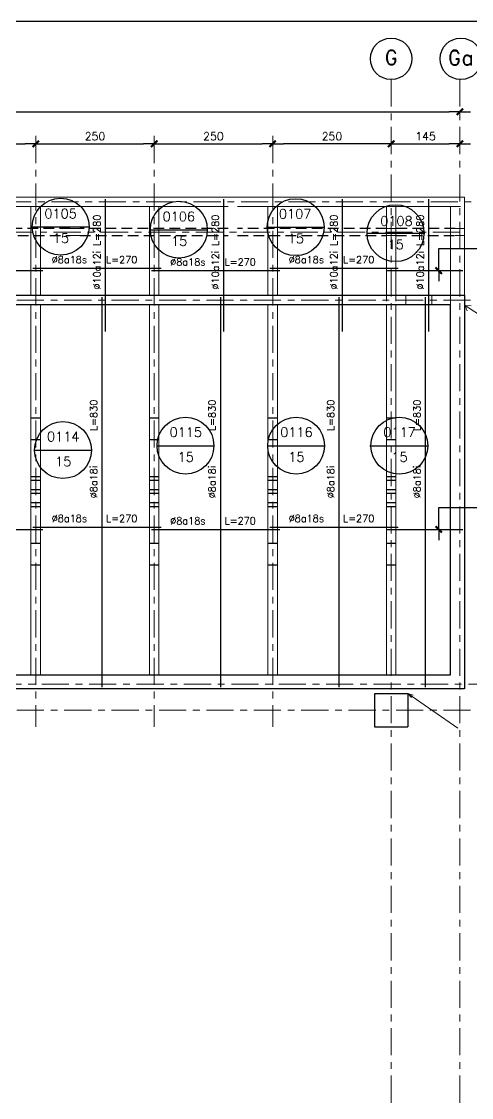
# Model space of a CAD drawing. Extents: x -4 to 6083, y -4 to 8618.
# Drawn here: x 3105 to 4055, y 6349 to 8618 of the extents above; entities that cross this region are included whole.
import ezdxf
from ezdxf.enums import TextEntityAlignment as Align
from ezdxf.xclip import XClip

# ---------------------------------------------------------------- set-up
doc = ezdxf.new("R2010")
doc.units = 0
doc.header["$LTSCALE"] = 45
doc.header["$MEASUREMENT"] = 0
doc.header["$XCLIPFRAME"] = 0
for name, pattern in [('2017_67-101$0$DASHED', [0.75, 0.5, -0.25]), ('2017_67-101$0$Grid Line', [2.2224999999999997, 1.27, -0.3175, 0.3175, -0.3175]), ('2017_67-101$0$RLE-PROYECCION', [0.7143800000000001, 0.4762500000000001, -0.23813])]:
    doc.linetypes.add(name, pattern=pattern)
doc.layers.get('0').update_dxf_attribs({"linetype": 'CONTINUOUS'})
for name, color, linetype, lineweight in [('2017_67-101$0$A-ANNO-TEXT', 2, 'CONTINUOUS', 9), ('2017_67-101$0$RLE-EJE', 3, 'CONTINUOUS', 25), ('2017_67-101$0$RLE-EJES', 1, '2017_67-101$0$Grid Line', 9), ('2017_67-101$0$RLE-MURO', 3, 'CONTINUOUS', 25), ('2017_67-101$0$RLE-PROYECCION', 2, '2017_67-101$0$RLE-PROYECCION', 15), ('2017_67-101$0$RLE-VIGA', 3, 'CONTINUOUS', 15)]:
    doc.layers.add(name, color=color, linetype=linetype, lineweight=lineweight)
for name, color, linetype in [('2017_67-101$0$RLA-COTAS', 2, 'CONTINUOUS'), ('2017_67-101$0$RLA-MURO INV DILATADO', 2, '2017_67-101$0$DASHED'), ('fe', 7, 'CONTINUOUS'), ('RLA-FORMATO', 7, 'CONTINUOUS'), ('RLA-LOSAS', 3, 'CONTINUOUS'), ('TEXTOS-SM', 3, 'CONTINUOUS')]:
    doc.layers.add(name, color=color, linetype=linetype)
doc.styles.add('2017_67-101$0$ROMAND', font='romand', dxfattribs={"height": 31.5})
doc.styles.add('2017_67-101$0$ROMANS', font='ROMANS.shx', dxfattribs={"height": 16.875})
doc.styles.add('ROMAND', font='romand', dxfattribs={"height": 31.5})
doc.styles.add('ROMANS', font='ROMANS.shx', dxfattribs={"height": 16.875})
doc.styles.add('ROMANS0', font='romans.shx')
doc.dimstyles.new('2017_67-101$0$ING-75', dxfattribs={"dimscale": 75, "dimtxt": 0.27, "dimasz": 0.3, "dimexe": 0, "dimexo": 0, "dimgap": 0.1, "dimtad": 1, "dimdec": 1, "dimzin": 12, "dimdsep": 46, "dimtxsty": '2017_67-101$0$ROMANS', "dimblk": '2017_67-101$0$TICK1', "dimblk1": '2017_67-101$0$TICK1', "dimblk2": '2017_67-101$0$TICK1', "dimcen": 0.09, "dimclrd": 2, "dimclre": 1, "dimclrt": 3, "dimadec": 0, "dimazin": 0, "dimtfac": 1, "dimtdec": 0, "dimtix": 1, "dimtmove": 2, "dimatfit": 3, "dimldrblk": '2017_67-101$0$TICK1', "dimfxl": 0, "dimfxlon": 1, "dimtolj": 1, "dimtzin": 0, "dimarcsym": 0})
doc.dimstyles.new('ING-75', dxfattribs={"dimscale": 75, "dimtxt": 0.27, "dimasz": 0.3, "dimexe": 0, "dimexo": 0, "dimgap": 0.1, "dimtad": 1, "dimdec": 1, "dimzin": 12, "dimdsep": 46, "dimtxsty": 'ROMANS', "dimblk": 'TICK1', "dimblk1": 'TICK1', "dimblk2": 'TICK1', "dimcen": 0.09, "dimclrd": 2, "dimclre": 1, "dimclrt": 3, "dimadec": 0, "dimazin": 0, "dimtfac": 1, "dimtdec": 0, "dimtix": 1, "dimtmove": 2, "dimatfit": 3, "dimldrblk": 'TICK1', "dimfxl": 0, "dimfxlon": 1, "dimtolj": 1, "dimtzin": 0, "dimarcsym": 0})

# ---------------------------------------------------------------- blocks, each defined once
blk = doc.blocks.new('2017_67-101$0$TICK1')
at = {"color": 2}
for points in [[(0, 0), (-1, 0)], [(1.818989403545856e-12, 0), (1.000000000001819, 0)]]:
    blk.add_lwpolyline(points, dxfattribs=at)
at = {"color": 2, "const_width": 0.2}
blk.add_lwpolyline([(-0.2999999999974534, -0.3000000000001819), (0.3000000000010914, 0.3000000000001819)], dxfattribs=at)
blk = doc.blocks.new('*D16')
at = {"layer": '2017_67-101$0$RLA-COTAS', "color": 2, "lineweight": -2, "transparency": 16777216}
blk.add_line((1058.822323512765, 8427.142715105285), (3183.822726903405, 8427.142715105285), dxfattribs=at)
at = {"layer": '2017_67-101$0$RLA-COTAS', "color": 2, "lineweight": -2, "transparency": 16777216, "xscale": 22.5, "yscale": 22.5, "zscale": 22.5, "rotation": 180}
blk.add_blockref('2017_67-101$0$TICK1', (1036.322323512765, 8427.142715105285), dxfattribs=at)
at = {"layer": '2017_67-101$0$RLA-COTAS', "color": 2, "lineweight": -2, "transparency": 16777216, "xscale": 22.5, "yscale": 22.5, "zscale": 22.5}
blk.add_blockref('2017_67-101$0$TICK1', (3206.322726903405, 8427.142715105285), dxfattribs=at)
at = {"layer": '2017_67-101$0$RLA-COTAS', "color": 3, "transparency": 16777216, "insert": (2121.322525208085, 8443.080215105285), "char_height": 16.875, "attachment_point": 5, "style": '2017_67-101$0$ROMANS'}
blk.add_mtext('\\A1;2170', dxfattribs=at)
blk = doc.blocks.new('*D23')
at = {"layer": '2017_67-101$0$RLA-COTAS', "color": 2, "lineweight": -2, "transparency": 16777216}
blk.add_line((2083.822726891139, 8359.642715105285), (2288.82272689114, 8359.642715105285), dxfattribs=at)
at = {"layer": '2017_67-101$0$RLA-COTAS', "color": 2, "lineweight": -2, "transparency": 16777216, "xscale": 22.5, "yscale": 22.5, "zscale": 22.5, "rotation": 180}
blk.add_blockref('2017_67-101$0$TICK1', (2061.322726891139, 8359.642715105285), dxfattribs=at)
at = {"layer": '2017_67-101$0$RLA-COTAS', "color": 2, "lineweight": -2, "transparency": 16777216, "xscale": 22.5, "yscale": 22.5, "zscale": 22.5}
blk.add_blockref('2017_67-101$0$TICK1', (2311.32272689114, 8359.642715105285), dxfattribs=at)
at = {"layer": '2017_67-101$0$RLA-COTAS', "color": 3, "transparency": 16777216, "insert": (2186.322726891139, 8375.580215105285), "char_height": 16.875, "attachment_point": 5, "style": '2017_67-101$0$ROMANS'}
blk.add_mtext('\\A1;250', dxfattribs=at)
blk = doc.blocks.new('*D24')
at = {"layer": '2017_67-101$0$RLA-COTAS', "color": 2, "lineweight": -2, "transparency": 16777216}
blk.add_line((2333.82272689114, 8359.642715105285), (2538.82272689114, 8359.642715105285), dxfattribs=at)
at = {"layer": '2017_67-101$0$RLA-COTAS', "color": 2, "lineweight": -2, "transparency": 16777216, "xscale": 22.5, "yscale": 22.5, "zscale": 22.5, "rotation": 180}
blk.add_blockref('2017_67-101$0$TICK1', (2311.32272689114, 8359.642715105285), dxfattribs=at)
at = {"layer": '2017_67-101$0$RLA-COTAS', "color": 2, "lineweight": -2, "transparency": 16777216, "xscale": 22.5, "yscale": 22.5, "zscale": 22.5}
blk.add_blockref('2017_67-101$0$TICK1', (2561.32272689114, 8359.642715105285), dxfattribs=at)
at = {"layer": '2017_67-101$0$RLA-COTAS', "color": 3, "transparency": 16777216, "insert": (2436.32272689114, 8375.580215105285), "char_height": 16.875, "attachment_point": 5, "style": '2017_67-101$0$ROMANS'}
blk.add_mtext('\\A1;250', dxfattribs=at)
blk = doc.blocks.new('*D25')
at = {"layer": '2017_67-101$0$RLA-COTAS', "color": 2, "lineweight": -2, "transparency": 16777216}
blk.add_line((2583.82272689114, 8359.642715105285), (2788.82272689114, 8359.642715105285), dxfattribs=at)
at = {"layer": '2017_67-101$0$RLA-COTAS', "color": 2, "lineweight": -2, "transparency": 16777216, "xscale": 22.5, "yscale": 22.5, "zscale": 22.5, "rotation": 180}
blk.add_blockref('2017_67-101$0$TICK1', (2561.32272689114, 8359.642715105285), dxfattribs=at)
at = {"layer": '2017_67-101$0$RLA-COTAS', "color": 2, "lineweight": -2, "transparency": 16777216, "xscale": 22.5, "yscale": 22.5, "zscale": 22.5}
blk.add_blockref('2017_67-101$0$TICK1', (2811.32272689114, 8359.642715105285), dxfattribs=at)
at = {"layer": '2017_67-101$0$RLA-COTAS', "color": 3, "transparency": 16777216, "insert": (2686.32272689114, 8375.580215105285), "char_height": 16.875, "attachment_point": 5, "style": '2017_67-101$0$ROMANS'}
blk.add_mtext('\\A1;250', dxfattribs=at)
blk = doc.blocks.new('*D26')
at = {"layer": '2017_67-101$0$RLA-COTAS', "color": 2, "lineweight": -2, "transparency": 16777216}
blk.add_line((3083.822726903404, 8359.642715105285), (3183.822726903405, 8359.642715105285), dxfattribs=at)
at = {"layer": '2017_67-101$0$RLA-COTAS', "color": 2, "lineweight": -2, "transparency": 16777216, "xscale": 22.5, "yscale": 22.5, "zscale": 22.5, "rotation": 180}
blk.add_blockref('2017_67-101$0$TICK1', (3061.322726903404, 8359.642715105285), dxfattribs=at)
at = {"layer": '2017_67-101$0$RLA-COTAS', "color": 2, "lineweight": -2, "transparency": 16777216, "xscale": 22.5, "yscale": 22.5, "zscale": 22.5}
blk.add_blockref('2017_67-101$0$TICK1', (3206.322726903405, 8359.642715105285), dxfattribs=at)
at = {"layer": '2017_67-101$0$RLA-COTAS', "color": 3, "transparency": 16777216, "insert": (3133.822726903404, 8375.580215105285), "char_height": 16.875, "attachment_point": 5, "style": '2017_67-101$0$ROMANS'}
blk.add_mtext('\\A1;145', dxfattribs=at)
blk = doc.blocks.new('*D118')
at = {"layer": '2017_67-101$0$RLA-COTAS', "color": 2, "lineweight": -2, "transparency": 16777216}
blk.add_line((3038.82272689114, 8359.642715105285), (2833.82272689114, 8359.642715105285), dxfattribs=at)
at = {"layer": '2017_67-101$0$RLA-COTAS', "color": 2, "lineweight": -2, "transparency": 16777216, "xscale": 22.5, "yscale": 22.5, "zscale": 22.5, "rotation": 180}
blk.add_blockref('2017_67-101$0$TICK1', (2811.32272689114, 8359.642715105285), dxfattribs=at)
at = {"layer": '2017_67-101$0$RLA-COTAS', "color": 2, "lineweight": -2, "transparency": 16777216, "xscale": 22.5, "yscale": 22.5, "zscale": 22.5}
blk.add_blockref('2017_67-101$0$TICK1', (3061.32272689114, 8359.642715105285), dxfattribs=at)
at = {"layer": '2017_67-101$0$RLA-COTAS', "color": 3, "transparency": 16777216, "insert": (2936.32272689114, 8375.580215105285), "char_height": 16.875, "attachment_point": 5, "style": '2017_67-101$0$ROMANS'}
blk.add_mtext('\\A1;250', dxfattribs=at)
blk = doc.blocks.new('TICK1')
at = {"color": 2}
for points in [[(0, 0), (-1, 0)], [(1.818989403545856e-12, 0), (1.000000000001819, 0)]]:
    blk.add_lwpolyline(points, dxfattribs=at)
at = {"color": 2, "const_width": 0.2}
blk.add_lwpolyline([(-0.2999999999974534, -0.3000000000001819), (0.3000000000010914, 0.3000000000001819)], dxfattribs=at)
blk = doc.blocks.new('2017_67-101')
at = {"layer": '2017_67-101$0$A-ANNO-TEXT'}
for p, q in [((3217.53862792476, 8018.543243568814), (3230.326746623553, 8018.276740250589)), ((3217.53862792476, 8018.543243568814), (3221.334535326427, 8007.532323277294)), ((3217.53862792476, 8018.543243568814), (3308.88561938098, 7958.895228193315)), ((3096.540938024121, 7200.723768991576), (3107.496121295823, 7196.769880000764)), ((3096.540938024121, 7200.723768991576), (3104.051460545124, 7191.822009045938)), ((3096.540938024121, 7200.723768991576), (3201.660495010686, 7127.540532122918))]:
    blk.add_line(p, q, dxfattribs=at)
at = {"layer": '2017_67-101$0$RLA-MURO INV DILATADO'}
for p, q in [((2384.322726891138, 8181.09645467768), (2071.322726891138, 8181.09645467768)), ((2717.322726891138, 8181.09645467768), (2404.322726891138, 8181.09645467768)), ((3051.322726903403, 8181.096454677678), (2737.322726891138, 8181.09645467768)), ((3196.322726870651, 8181.096454677678), (3071.322726903403, 8181.096454677678)), ((2071.322726891138, 8166.09645467768), (2384.322726891138, 8166.09645467768)), ((2404.322726891138, 8166.09645467768), (2717.322726891138, 8166.096454677679)), ((2737.322726891138, 8166.096454677679), (3051.322726903403, 8166.096454677678)), ((3071.322726903403, 8166.096454677678), (3196.322726870651, 8166.096454677678)), ((2321.323130272386, 7780.975676632381), (2301.323130272386, 7780.975676632381)), ((2571.323130272386, 7780.975676632379), (2551.323130272386, 7780.975676632379)), ((2821.323130272386, 7780.975676632379), (2801.323130272386, 7780.975676632379)), ((3071.323130284651, 7780.975676632378), (3051.323130284651, 7780.975676632378)), ((2301.323130272386, 7735.975676632381), (2321.323130272386, 7735.975676632381)), ((2551.323130272386, 7735.975676632379), (2571.323130272386, 7735.975676632379)), ((2801.323130272386, 7735.975676632379), (2821.323130272386, 7735.975676632379)), ((3051.323130284651, 7735.975676632378), (3071.323130284651, 7735.975676632378)), ((2321.323130272385, 7657.64512088777), (2301.323130272385, 7657.64512088777)), ((2301.323130272385, 7650.14512088777), (2321.323130272385, 7650.14512088777)), ((2571.323130272385, 7657.645120887768), (2551.323130272385, 7657.645120887768)), ((2551.323130272385, 7650.145120887768), (2571.323130272385, 7650.145120887768)), ((2821.323130272385, 7657.645120887768), (2801.323130272385, 7657.645120887768)), ((2801.323130272385, 7650.145120887768), (2821.323130272385, 7650.145120887768)), ((3071.32313028465, 7657.645120887767), (3051.32313028465, 7657.645120887767)), ((3051.32313028465, 7650.145120887767), (3071.32313028465, 7650.145120887767)), ((2321.323130272385, 7630.14512088777), (2301.323130272385, 7630.14512088777)), ((2571.323130272385, 7630.145120887768), (2551.323130272385, 7630.145120887768)), ((2821.323130272385, 7630.145120887768), (2801.323130272385, 7630.145120887768)), ((3071.32313028465, 7630.145120887767), (3051.32313028465, 7630.145120887767)), ((2301.323130272385, 7622.64512088777), (2321.323130272385, 7622.64512088777)), ((2321.323130272385, 7602.64512088777), (2301.323130272385, 7602.64512088777)), ((2551.323130272385, 7622.645120887768), (2571.323130272385, 7622.645120887768)), ((2571.323130272385, 7602.645120887768), (2551.323130272385, 7602.645120887768)), ((2801.323130272385, 7622.645120887768), (2821.323130272385, 7622.645120887768)), ((2821.323130272385, 7602.645120887768), (2801.323130272385, 7602.645120887768)), ((3051.32313028465, 7622.645120887767), (3071.32313028465, 7622.645120887767)), ((3071.32313028465, 7602.645120887767), (3051.32313028465, 7602.645120887767)), ((2301.323130272385, 7595.14512088777), (2321.323130272385, 7595.14512088777)), ((2551.323130272385, 7595.145120887768), (2571.323130272385, 7595.145120887768)), ((2801.323130272385, 7595.145120887768), (2821.323130272385, 7595.145120887768)), ((3051.32313028465, 7595.145120887767), (3071.32313028465, 7595.145120887767)), ((2321.323130272386, 7516.814565143159), (2301.323130272385, 7516.814565143159)), ((2571.323130272386, 7516.814565143157), (2551.323130272385, 7516.814565143157)), ((2821.323130272386, 7516.814565143157), (2801.323130272385, 7516.814565143157)), ((3071.323130284651, 7516.814565143156), (3051.32313028465, 7516.814565143156)), ((2301.323130272385, 7471.814565143159), (2321.323130272386, 7471.814565143159)), ((2551.323130272385, 7471.814565143157), (2571.323130272386, 7471.814565143157)), ((2801.323130272385, 7471.814565143157), (2821.323130272386, 7471.814565143157)), ((3051.32313028465, 7471.814565143156), (3071.323130284651, 7471.814565143156))]:
    blk.add_line(p, q, dxfattribs=at)
at = {"layer": '2017_67-101$0$RLE-EJE'}
for centre in [(3061.322726903405, 8538.886788217525), (3208.322726870056, 8538.886788217525)]:
    blk.add_circle(centre, 43.75, dxfattribs=at)
at = {"layer": '2017_67-101$0$RLE-EJES'}
for p, q in [((3061.322726903405, 8495.136788217525), (3061.322726903394, 5260.136788119231)), ((3206.322726903405, 8495.136788217525), (3206.322726903405, 5260.136788119231)), ((2311.32272689114, 8376.15345365394), (2311.322726891135, 7130.15345365394)), ((2561.32272689114, 8376.15345365394), (2561.322726891135, 7130.15345365394)), ((2811.32272689114, 8376.15345365394), (2811.322726891135, 7130.15345365394)), ((3301.822726903404, 8237.136788217524), (621.3227269034035, 8237.136788217533)), ((3206.322726870651, 8173.596454677678), (765.2169916903702, 8173.596454677683)), ((571.3223235132898, 8030.136788121607), (3888.70219217707, 8030.136788121597)), ((623.9473235132866, 7220.153453653945), (3888.702192177067, 7220.153453653935)), ((571.3223235132884, 7165.153453653877), (3852.441777087976, 7165.153453653868))]:
    blk.add_line(p, q, dxfattribs=at)
at = {"layer": '2017_67-101$0$RLE-MURO'}
for p, q in [((2008.847726849561, 8040.136788121634), (3216.322726870055, 8040.136788121597)), ((3216.322726870055, 8040.136788121597), (3216.322726870053, 7210.153453653937)), ((3186.322726870053, 8020.136788121597), (2008.847726849561, 8020.136788121631)), ((3186.322726870053, 7240.153453653937), (3186.322726870055, 8020.136788121597)), ((1708.947726880032, 7240.153453653941), (3186.322726870053, 7240.153453653937)), ((3216.322726870053, 7210.153453653937), (1708.947726880032, 7210.153453653941)), ((3096.322726896236, 7200.1367881249), (3026.322726896236, 7200.1367881249)), ((3026.322726896236, 7200.1367881249), (3026.322726896236, 7130.1367881249)), ((3096.322726896236, 7200.1367881249), (3096.322726896236, 7130.1367881249)), ((3026.322726896236, 7130.1367881249), (3096.322726896236, 7130.1367881249))]:
    blk.add_line(p, q, dxfattribs=at)
at = {"layer": '2017_67-101$0$RLE-PROYECCION'}
for p, q in [((2404.322726891138, 8181.09645467768), (2384.322726891138, 8181.09645467768)), ((3071.322726903403, 8181.096454677678), (3051.322726903403, 8181.096454677678)), ((3216.322726870651, 8181.096454677678), (3196.322726870651, 8181.096454677678)), ((2384.322726891138, 8166.09645467768), (2404.322726891138, 8166.09645467768)), ((3051.322726903403, 8166.096454677678), (3071.322726903403, 8166.096454677678)), ((3196.322726870651, 8166.096454677678), (3216.322726870651, 8166.096454677678)), ((3051.322726903403, 8027.644622262031), (3051.322726903403, 8040.131827184097)), ((3071.322726903403, 8040.131827184097), (3071.322726903403, 8027.644622262031)), ((3092.322726903403, 8020.1367881216), (3092.322726903403, 8040.136788121602)), ((3147.322726903403, 8020.1367881216), (3147.322726903403, 8040.136788121602)), ((3186.322726870055, 8020.136788121597), (3186.322726870055, 8040.131827184097))]:
    blk.add_line(p, q, dxfattribs=at)
for points in [[(2384.327683608451, 8227.136788217525), (2390.991042763354, 8227.136788217525), (2397.654401941232, 8227.136788217525), (2404.317761151885, 8227.136788217525)], [(3051.327682810758, 8227.136788217524), (3057.991040968281, 8227.136788217524), (3064.654399548213, 8227.136788217524), (3071.317758462422, 8227.136788217524)], [(3186.322726870055, 8227.136788217524), (3202.992696425162, 8227.136788217524), (3209.65771155906, 8227.136788217524), (3216.322726870651, 8227.136788217524)]]:
    blk.add_open_spline(points, degree=3, dxfattribs=at)
at = {"layer": '2017_67-101$0$RLE-VIGA'}
for p, q in [((2225.278284265242, 8247.136788217527), (2375.278284265242, 8247.136788217527)), ((2375.278284265242, 8247.136788217527), (3196.322726870651, 8247.136788217524)), ((3196.322726870651, 8247.136788217524), (3216.322726870651, 8247.136788217524)), ((3216.322726870651, 8247.136788217524), (3216.322726870651, 8040.136788121597)), ((2300.38918205625, 8227.136788217527), (2225.278284265242, 8227.136788217527)), ((2315.347710492108, 8227.136788217527), (2300.38918205625, 8227.136788217527)), ((2301.322726891138, 8227.136788217527), (2301.322726891138, 8040.136788121601)), ((2375.278284265242, 8227.136788217527), (2315.347710492108, 8227.136788217527)), ((2321.322726891138, 8227.136788217527), (2321.322726891138, 8040.136788121601)), ((2384.322726891138, 8227.136788217527), (2375.278284265242, 8227.136788217527)), ((2717.322726891138, 8227.136788217525), (2404.322726891138, 8227.136788217525)), ((2551.322726891138, 8227.136788217527), (2551.322726891138, 8040.136788121601)), ((2571.322726891138, 8227.136788217527), (2571.322726891138, 8040.136788121601)), ((3051.322726903403, 8227.136788217525), (2737.322726891138, 8227.136788217525)), ((2801.322726891138, 8227.136788217527), (2801.322726891138, 8040.136788121601)), ((2821.322726891138, 8227.136788217527), (2821.322726891138, 8040.136788121601)), ((3051.322726903403, 8227.136788217525), (3051.322726903403, 8040.136788121598)), ((3186.317772267758, 8227.136788217524), (3071.322726903403, 8227.136788217525)), ((3071.322726903403, 8227.136788217524), (3071.322726903403, 8040.136788121598)), ((3186.322726870055, 8227.136788217524), (3186.322726870055, 8040.136788121597)), ((2301.322726891136, 8020.136788121601), (2301.322726891136, 7717.136788121601)), ((2321.322726891136, 8020.136788121601), (2321.322726891136, 7717.136788121601)), ((2551.322726891136, 8020.136788121601), (2551.322726891136, 7717.136788121601)), ((2571.322726891136, 8020.136788121601), (2571.322726891136, 7717.136788121601)), ((2801.322726891136, 8020.136788121601), (2801.322726891136, 7717.136788121601)), ((2821.322726891136, 8020.136788121601), (2821.322726891136, 7717.136788121601)), ((3051.322726903401, 8020.136788121598), (3051.322726903401, 7930.636788121598)), ((3071.322726903401, 8020.136788121598), (3071.322726903401, 7930.636788121598)), ((3051.322726903401, 7930.636788121598), (3051.322726903401, 7240.153453653937)), ((3071.322726903401, 7930.636788121598), (3071.322726903401, 7240.153453653937)), ((2301.322726891136, 7717.136788121601), (2301.322726891136, 7240.15345365394)), ((2321.322726891136, 7717.136788121601), (2321.322726891136, 7240.15345365394)), ((2551.322726891136, 7717.136788121601), (2551.322726891136, 7240.15345365394)), ((2571.322726891136, 7717.136788121601), (2571.322726891136, 7240.15345365394)), ((2801.322726891136, 7717.136788121601), (2801.322726891136, 7240.15345365394)), ((2821.322726891136, 7717.136788121601), (2821.322726891136, 7240.15345365394))]:
    blk.add_line(p, q, dxfattribs=at)
at = {"layer": '2017_67-101$0$RLE-EJE', "color": 5, "char_height": 31.25, "width": 1, "attachment_point": 2, "line_spacing_factor": 0.9417779076525876, "style": '2017_67-101$0$ROMAND'}
for s, insert in [('G', (3061.331882117177, 8557.202624905483)), ('Ga', (3208.313571656284, 8556.815697219346))]:
    blk.add_mtext(s, dxfattribs=dict(at, insert=insert))
at = {"layer": '2017_67-101$0$RLA-COTAS'}
for base, p1, p2, picture, middle in [((3206.322726903405, 8427.142715105285), (1036.322323512765, 8434.642715105285), (3206.322726903405, 8434.642715105283), '*D16', (2121.322525208085, 8443.080215105285)), ((2311.32272689114, 8359.642715105285), (2061.322726891139, 8367.142715105285), (2311.32272689114, 8367.142715105285), '*D23', (2186.322726891139, 8375.580215105285)), ((2561.32272689114, 8359.642715105285), (2311.32272689114, 8367.142715105287), (2561.32272689114, 8367.142715105285), '*D24', (2436.32272689114, 8375.580215105285)), ((2811.32272689114, 8359.642715105285), (2561.32272689114, 8367.142715105285), (2811.32272689114, 8367.142715105285), '*D25', (2686.32272689114, 8375.580215105285)), ((3206.322726903405, 8359.642715105285), (3061.322726903404, 8367.142715105285), (3206.322726903405, 8367.142715105285), '*D26', (3133.822726903404, 8375.580215105285))]:
    dim = blk.add_linear_dim(base=base, p1=p1, p2=p2, dimstyle='2017_67-101$0$ING-75', override={"dimexe": 0, "dimexo": 0, "dimdec": 1, "dimfxl": 0, "dimfxlon": 1}, dxfattribs=at)
    dim.commit()
    dim.dimension.update_dxf_attribs({"geometry": picture, "text_midpoint": middle})
dim = blk.add_linear_dim(base=(2811.32272689114, 8359.642715105285), p1=(3061.32272689114, 8367.142715105285), p2=(2811.32272689114, 8367.142715105285), angle=180, dimstyle='2017_67-101$0$ING-75', override={"dimexe": 0, "dimexo": 0, "dimdec": 1, "dimfxl": 0, "dimfxlon": 1}, dxfattribs=at)
dim.commit()
dim.dimension.update_dxf_attribs({"geometry": '*D118', "text_midpoint": (2936.32272689114, 8375.580215105285)})

msp = doc.modelspace()

# ---------------------------------------------------------------- linework, layer by layer
at = {"layer": 'fe'}
for points in [[(3282.377758728349, 7964.136788121616), (3282.377758728349, 8243.136788217525)], [(3532.377557039163, 7964.136788121614), (3532.377557039163, 8243.136788217524)], [(3782.37775872835, 7964.136788121614), (3782.37775872835, 8243.136788217524)], [(3964.469524718729, 7964.136788121614), (3964.469524718729, 8243.136788217524)], [(2879.12993775333, 8092.150512310965), (3150.129937752812, 8092.150512310965)], [(3129.130139442517, 8097.150512310965), (3400.130139441999, 8097.150512310965)], [(3379.129937753331, 8092.150512310963), (3650.129937752813, 8092.150512310963)], [(3629.130139442518, 8097.150512310963), (3900.130139442, 8097.150512310963)], [(3875.210220174572, 8092.150512310963), (4036.210220174054, 8092.150512310963)], [(3275.473401537799, 7214.153453653937), (3275.473401537822, 8036.136788121618)], [(3525.473199848612, 7214.153453653935), (3525.473199848636, 8036.136788121617)], [(3775.473401537799, 7214.153453653935), (3775.473401537823, 8036.136788121617)], [(3957.565167528178, 7214.153453653935), (3957.565167528202, 8036.136788121617)], [(2879.12993775333, 7546.443129875625), (3150.129937752812, 7546.443129875625)], [(3129.130139442517, 7551.443129875625), (3400.130139441999, 7551.443129875625)], [(3379.129937753331, 7546.443129875624), (3650.129937752813, 7546.443129875624)], [(3629.130139442518, 7551.443129875624), (3900.130139442, 7551.443129875624)], [(3875.210220174572, 7546.443129875624), (4036.210220174054, 7546.443129875624)]]:
    msp.add_lwpolyline(points, dxfattribs=at)
at = {"layer": 'RLA-FORMATO', "color": 6, "linetype": 'Continuous'}
msp.add_line((6082.500000000004, 8617.500000000013), (1.818989403545856e-12, 8617.500000000007), dxfattribs=at)
at = {"layer": 'RLA-LOSAS'}
for p, q in [((3127.743196681872, 8184.784424755433), (3247.743196681872, 8184.784424755433)), ((3377.12193475385, 8178.501902473919), (3497.12193475385, 8178.501902473919)), ((3623.590150640659, 8183.827781398746), (3743.590150640659, 8183.827781398746)), ((3834.229552326137, 8171.166823527627), (3956.229552326137, 8171.166823527627)), ((3391.122289239351, 7723.083748024297), (3511.122289239351, 7723.083748024297)), ((3624.595974250751, 7723.083748024297), (3744.595974250751, 7723.083748024297)), ((3840.277594785497, 7723.083748024297), (3962.277594785497, 7723.083748024297)), ((3132.578055939646, 7713.732556646635), (3252.578055939646, 7713.732556646635))]:
    msp.add_line(p, q, dxfattribs=at)
for centre in [(3187.743196681872, 8184.784424755433), (3437.12193475385, 8178.501902473919), (3683.590150640659, 8183.827781398746), (3894.229552326137, 8171.166823527627), (3451.122289239351, 7723.083748024297), (3684.595974250751, 7723.083748024297), (3902.277594785497, 7723.083748024297), (3192.578055939646, 7713.732556646635)]:
    msp.add_circle(centre, 60.00000000000006, dxfattribs=at)

# ---------------------------------------------------------------- block references
ref = msp.add_blockref('2017_67-101', (823.8072108621927, 0))
XClip(ref).set_block_clipping_path([(363.0141845847393, 5172.956320275935), (4138.50121847073, 8594.43329926905)])

# ---------------------------------------------------------------- texts
at = {"layer": 'RLA-LOSAS', "char_height": 20, "width": 1, "attachment_point": 2, "line_spacing_factor": 0.9417779076525878, "style": 'ROMAND'}
for s, insert in [('0105', (3187.710640354267, 8222.445247838921)), ('0106', (3437.089378426244, 8216.162725557406)), ('0107', (3682.514058596873, 8222.01005989698)), ('0108', (3896.247696930884, 8206.795202278048)), ('15', (3188.324246257691, 8170.835396085515)), ('15', (3684.171200216478, 8169.878752728828)), ('15', (3437.702984329669, 8164.552873804001)), ('15', (3894.810601901956, 8157.217794857707)), ('0115', (3451.79645626675, 7761.587067279042)), ('0116', (3685.27014127815, 7761.587067279042)), ('0117', (3902.951761812896, 7761.587067279042)), ('0114', (3193.252222967045, 7752.23587590138)), ('15', (3193.159105515465, 7699.783527976716)), ('15', (3451.70333881517, 7709.134719354378)), ('15', (3685.177023826571, 7709.134719354378)), ('15', (3902.858644361316, 7709.134719354378))]:
    msp.add_mtext(s, dxfattribs=dict(at, insert=insert))
at = {"layer": 'TEXTOS-SM', "style": 'ROMANS0'}
for s, rotation, p in [('%%C10a12i L=280', 90, (3271.711092061683, 8131.136788169571)), ('%%C10a12i L=280', 90, (3521.710890372497, 8131.136788169569)), ('%%C10a12i L=280', 90, (3771.711092061684, 8131.136788169569)), ('%%C10a12i L=280', 90, (3953.802858052062, 8131.136788169569)), ('%%C8a18i      L=830', 89.99999999999834, (3264.806734871144, 7716.058744722341)), ('%%C8a18i      L=830', 89.99999999999834, (3514.806533181958, 7716.058744722339)), ('%%C8a18i      L=830', 89.99999999999834, (3764.806734871145, 7716.058744722339)), ('%%C8a18i      L=830', 89.99999999999834, (3946.898500861523, 7716.058744722339))]:
    msp.add_text(s, height=15, rotation=rotation, dxfattribs=at).set_placement(p, align=Align.CENTER)
for p in [(3259.233752017738, 8107.817178977632), (3759.233752017739, 8107.81717897763), (3509.233550328552, 8102.81717897763), (3259.233752017738, 7562.109796542292), (3509.233550328552, 7557.10979654229), (3759.233752017739, 7562.10979654229)]:
    msp.add_text('%%C8a18s   L=270', height=15, dxfattribs=at).set_placement(p, align=Align.CENTER)

# ---------------------------------------------------------------- leaders
at = {"layer": 'fe'}
for points in [[(3985.361583834965, 8092.221012223246), (3985.361583834965, 8138.595964059538), (4287.672751817525, 8138.595964059538)], [(3985.361583834965, 7546.513629787907), (3985.361583834965, 7592.888581624199), (4287.672751817525, 7592.888581624199)]]:
    msp.add_leader(points, dimstyle='ING-75', override={"dimgap": 0.1, "dimtad": 0}, dxfattribs=at)

doc.saveas('drawing.dxf')
